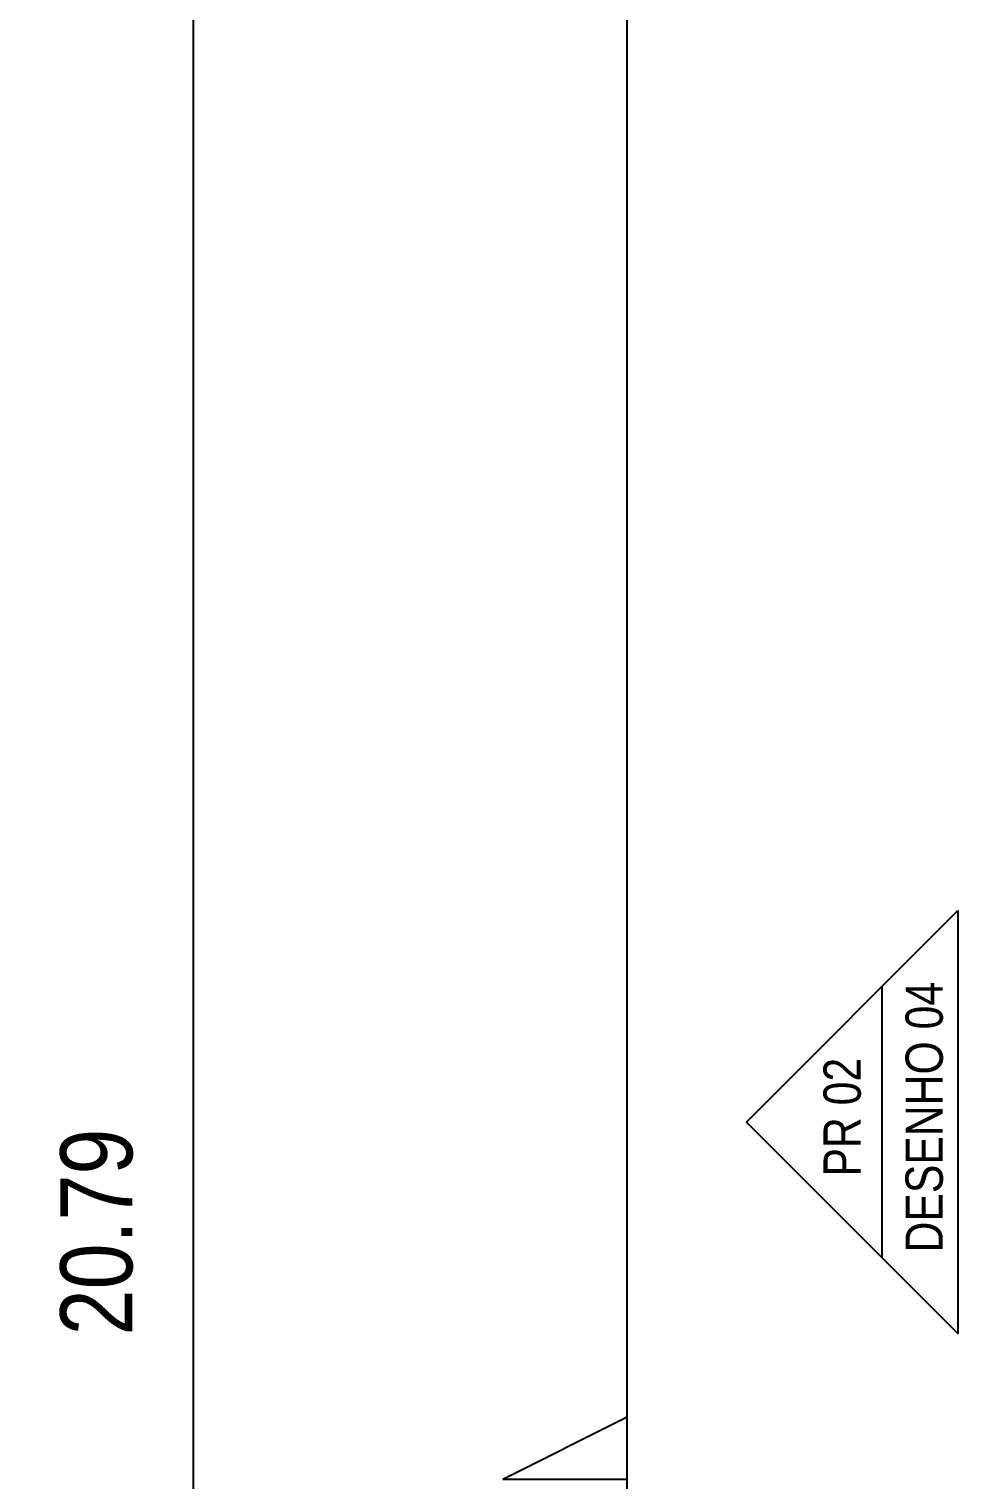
# Model space of a CAD drawing. Header units: millimetres. Extents: x 1170 to 1315, y 90 to 135.
# Drawn here: x 1295.565 to 1297.433, y 125.927 to 128.843 of the extents above; entities that cross this region are included whole.
import ezdxf

# ---------------------------------------------------------------- set-up
doc = ezdxf.new("R2010")
doc.units = ezdxf.units.MM
doc.header["$LTSCALE"] = 20
doc.header["$MEASUREMENT"] = 0
doc.layers.get('DEFPOINTS').update_dxf_attribs({"linetype": 'CONTINUOUS'})
for name, color, linetype in [('COTA', 7, 'CONTINUOUS'), ('Indic_Corte_Vista', 2, 'CONTINUOUS'), ('TEXTO', 2, 'CONTINUOUS')]:
    doc.layers.add(name, color=color, linetype=linetype)
doc.layers.add('E-Pen-C', color=4, linetype='CONTINUOUS', lineweight=15)
doc.layers.add('E-Pen-G', color=3, linetype='CONTINUOUS', lineweight=30)
doc.styles.add('ESC 1.100', font='ARIALN.TTF', dxfattribs={"height": 0.2})
doc.styles.add('F2', font='ARIALN.TTF')
doc.dimstyles.new('DIMENSION-1', dxfattribs={"dimtxt": 0.145, "dimasz": 0.07, "dimexe": 1, "dimexo": 0, "dimgap": 0.12, "dimtad": 1, "dimzin": 7, "dimdsep": 46, "dimtxsty": 'F2', "dimblk1": 'TRACO', "dimblk2": 'TRACO', "dimsah": 1, "dimcen": 1, "dimse1": 1, "dimse2": 1, "dimclrd": 4, "dimclre": 256, "dimclrt": 4, "dimadec": 8, "dimazin": 0, "dimtfac": 1, "dimtix": 1, "dimtmove": 2, "dimatfit": 3, "dimldrblk": 'TRACO', "dimfxl": 1, "dimtolj": 1, "dimtzin": 0, "dimarcsym": 0})

# ---------------------------------------------------------------- blocks, each defined once
blk = doc.blocks.new('TRACO')
at = {"layer": 'E-Pen-C'}
for p, q in [((0, 1), (0, -1)), ((-1, 0), (1, 0))]:
    blk.add_line(p, q, dxfattribs=at)
at = {"layer": 'E-Pen-G'}
blk.add_line((-0.424, -0.424), (0.424, 0.424), dxfattribs=at)
blk = doc.blocks.new('*D472')
at = {"layer": 'COTA', "color": 4, "linetype": 'Continuous', "lineweight": -2}
blk.add_line((1295.8955, 121.2972), (1295.8955, 131.5507), dxfattribs=at)
at = {"layer": 'DEFPOINTS', "color": 0, "linetype": 'Continuous'}
for p in [(1295.5179, 131.6207), (1295.8955, 131.6207), (1295.5179, 121.2272)]:
    blk.add_point(p, dxfattribs=at)
at = {"layer": 'COTA', "color": 4, "linetype": 'Continuous', "lineweight": -2, "xscale": 0.07, "yscale": 0.07, "zscale": 0.07}
for p, rotation in [((1295.8955, 131.6207), 90), ((1295.8955, 121.2272), 270)]:
    blk.add_blockref('TRACO', p, dxfattribs=dict(at, rotation=rotation))
at = {"layer": 'COTA', "color": 4, "linetype": 'Continuous', "insert": (1295.7014, 126.424), "char_height": 0.145, "attachment_point": 5, "rotation": 90, "style": 'F2'}
blk.add_mtext('\\A1;20.79', dxfattribs=at)

msp = doc.modelspace()

# ---------------------------------------------------------------- linework, layer by layer
at = {"layer": 'Indic_Corte_Vista', "color": 250}
for p, q in [((1296.7679, 122.9802), (1296.7679, 131.6207)), ((1296.5179, 125.9272), (1296.7679, 126.0522)), ((1296.5179, 125.9272), (1296.7679, 125.9272))]:
    msp.add_line(p, q, dxfattribs=at)
at = {"layer": 'TEXTO', "color": 8}
msp.add_line((1297.2811, 126.3719), (1297.2811, 126.9185), dxfattribs=at)
at = {"layer": 'TEXTO'}
msp.add_lwpolyline([(1297.4333, 127.0707), (1297.4333, 126.2196), (1297.0078, 126.6452), (1297.4333, 127.0707)], dxfattribs=at)

# ---------------------------------------------------------------- texts
at = {"layer": 'TEXTO', "char_height": 0.075, "attachment_point": 5, "rotation": 90, "style": 'ESC 1.100'}
for s, insert, width in [('DESENHO 04', (1297.3658, 126.6549), 0.723143), ('PR 02', (1297.2008, 126.6549), 0.339073)]:
    msp.add_mtext(s, dxfattribs=dict(at, insert=insert, width=width))

# ---------------------------------------------------------------- dimensions: what is measured, and where the dimension line sits
at = {"layer": 'COTA', "color": 7, "linetype": 'Continuous'}
dim = msp.add_linear_dim(base=(1295.8955, 131.6207), p1=(1295.5179, 121.2272), p2=(1295.5179, 131.6207), angle=90, text='20.79', dimstyle='DIMENSION-1', override={"dimadec": 0, "dimfxl": 0.04}, dxfattribs=at)
dim.commit()
dim.dimension.update_dxf_attribs({"geometry": '*D472', "text_midpoint": (1295.7014, 126.424)})

doc.saveas('drawing.dxf')
